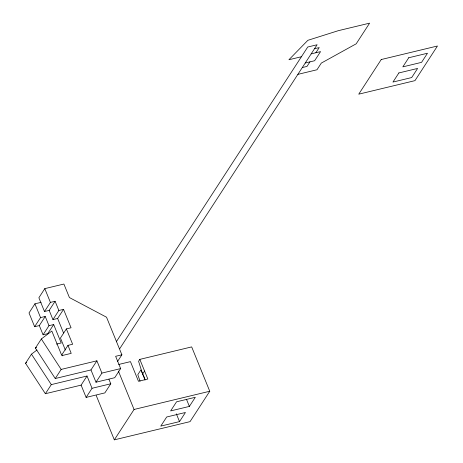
<?xml version="1.0" encoding="UTF-8"?>
<svg xmlns="http://www.w3.org/2000/svg" width="463" height="463" viewBox="0 0 463 463"><rect width="100%" height="100%" fill="white"/><g stroke="black" fill="none" stroke-linecap="round" stroke-linejoin="round"><path stroke-width="0.69" d="M41.068 302.351L34.933 303.826L29.013 312.942L34.632 326.71L39.314 325.582L45.235 316.466L48.991 325.674L43.076 334.795L39.314 325.582M117.44 361.644L121.879 354.808L106.542 317.219L69.409 297.547L63.894 284.039L44.795 288.634L38.88 297.75L44.494 311.518L49.182 310.389L55.103 301.274L58.859 310.482L52.938 319.597L49.182 310.389M34.632 326.71L40.553 317.595L45.235 316.466M44.494 311.518L50.415 302.403L55.103 301.274M81.106 385.129L86.118 397.404L92.039 388.289L87.027 376.014L81.106 385.129L45.38 393.724L25.546 363.287L31.467 354.166L36.988 349.999M90.974 369.931L95.986 382.212L101.906 373.097L96.894 360.816L90.974 369.931L55.247 378.531L35.414 348.089L41.334 338.974L51.821 331.057L61.845 355.619L71.215 353.362L67.957 345.381L72.639 344.252L66.377 328.904L71.065 327.775L63.547 309.359L58.859 310.482M56.509 344.096L61.197 342.967L53.679 324.551L47.758 333.667L43.076 334.795M52.938 319.597L57.626 318.475L63.547 309.359M66.377 328.904L60.456 338.019L65.358 350.034M67.957 345.381L62.036 354.496L62.58 355.827M45.38 393.724L51.3 384.608L87.027 376.014M55.247 378.531L61.168 369.416L96.894 360.816M116.306 341.775L307.733 47.012L317.097 44.755L119.767 348.622M309.944 61.863L306.986 66.417L302.298 67.546M315.864 52.747L319.221 47.579L314.533 48.708M108.932 379.261L110.779 383.781L104.858 392.896L86.118 397.404M121.879 354.808L115.634 356.307L120.646 368.589L114.726 377.704L95.986 382.212M96.229 395.506L114.326 439.85L190.033 421.637L209.762 391.247L191.67 346.903L139.82 359.381L138.587 361.285L142.61 374.087L145.052 380.071M142.61 374.087L144.583 371.048M114.326 439.85L134.062 409.466L209.762 391.247M179.511 421.602L185.431 412.487L166.692 416.995L160.771 426.11L179.511 421.602L176.345 413.847M189.379 406.41L195.299 397.295L176.559 401.803L170.639 410.918L189.379 406.41L186.479 399.297M35.414 348.089L36.519 347.256M25.546 363.287L26.651 362.448M311.182 53.87L320.552 51.619L314.632 60.734L305.262 62.991M301.413 56.735L288.924 59.739L307.866 40.316L338.372 30.662L369.607 23.15L356.186 43.811L321.316 63.084L316.97 69.768L297.877 74.364M48.991 325.674L53.679 324.551M118.725 364.456L130.456 361.632L138.472 381.28L147.842 379.029L139.82 359.381M101.906 373.097L120.646 368.589M92.039 388.289L110.779 383.781M41.334 338.974L61.168 369.416M31.467 354.166L51.3 384.608M144.832 378.369L140.845 369.983L137.795 374.677L140.069 381.176M118.395 371.077L134.062 409.466M57.626 318.475L63.529 332.943M44.795 288.634L50.415 302.403M34.933 303.826L40.553 317.595M381.234 59.53L358.738 94.168L414.958 80.643L437.454 46.005L381.234 59.53M398.875 72.946L392.954 82.061L411.694 77.552L417.614 68.437L398.875 72.946M408.742 57.748L402.822 66.869L421.561 62.355L427.482 53.239L408.742 57.748"/></g></svg>
